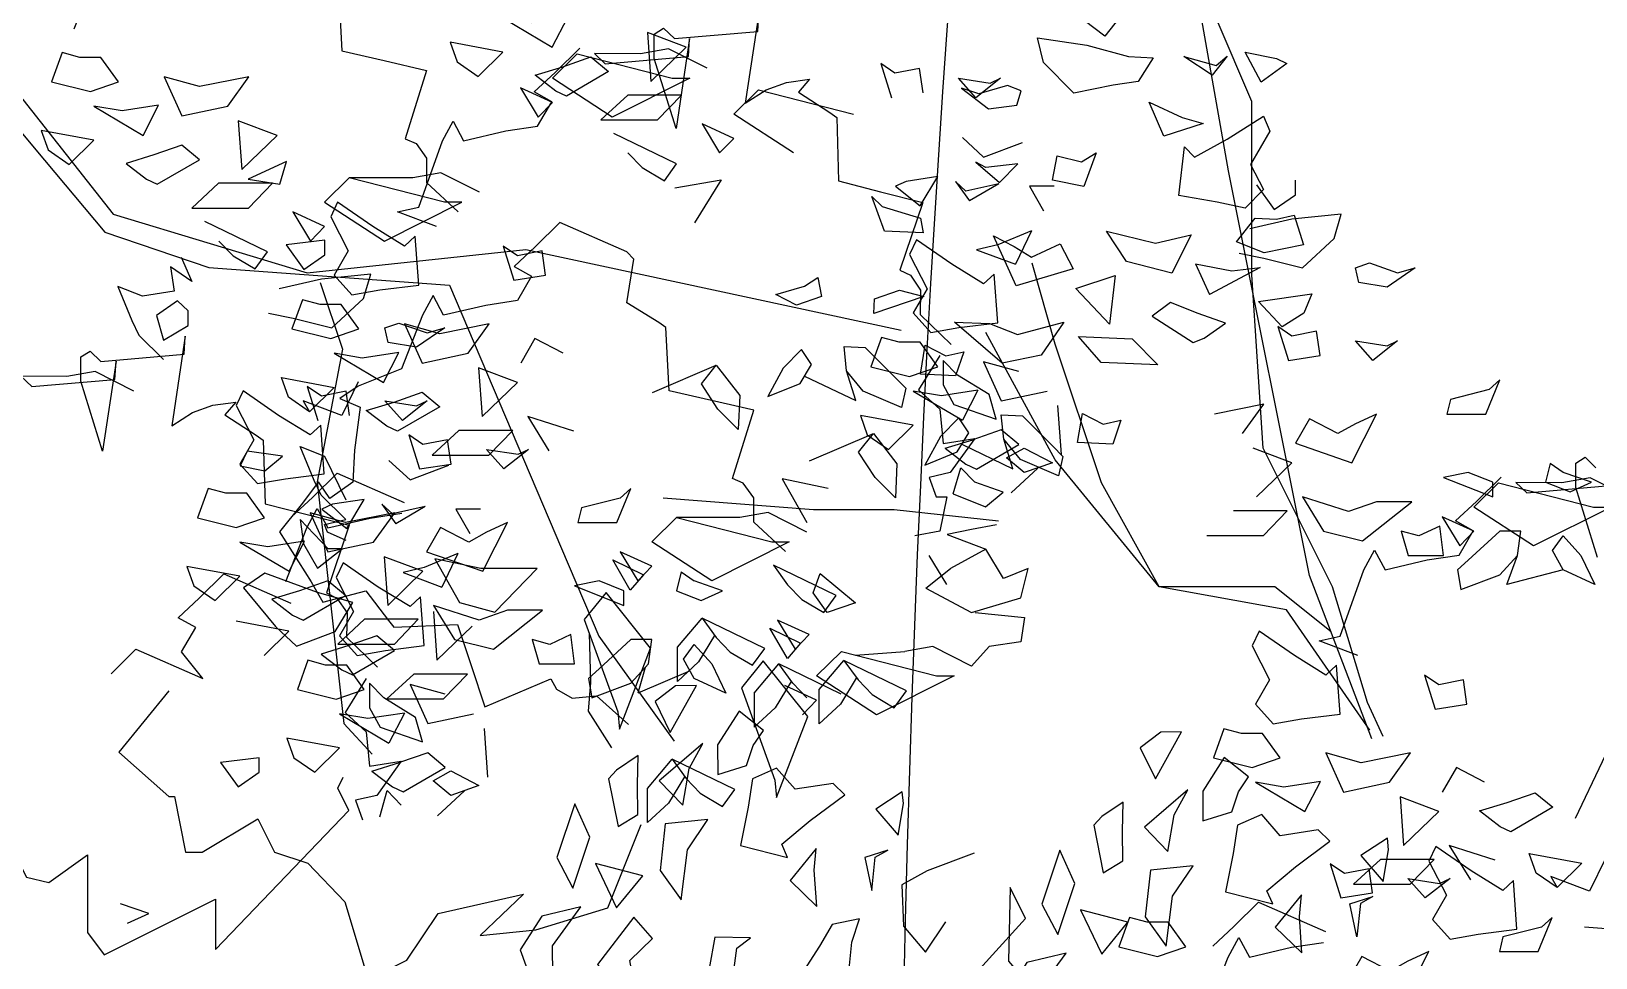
# Model space of a CAD drawing. Header units: metres. Extents: x 10 to 239, y 2 to 253.
# Drawn here: x 24.21 to 29.61, y 33.48 to 36.68 of the extents above; entities that cross this region are included whole.
import ezdxf

# ---------------------------------------------------------------- set-up
doc = ezdxf.new("R2010")
doc.units = ezdxf.units.M
doc.header["$MEASUREMENT"] = 0
doc.layers.add('1', color=7, linetype='Continuous')
doc.layers.add('cot200', color=9, linetype='Continuous')
doc.layers.add('bloques ARBOLES', color=7, linetype='Continuous', true_color=0xb8d897)

# ---------------------------------------------------------------- blocks, each defined once
blk = doc.blocks.new('ARBOL22')
for points in [[(-0.0949, 0.3639), (-0.2008, 0.6417), (-0.3384, 1.3293), (-0.3973, 1.6633), (-0.3973, 1.9973)], [(-1.2247, 1.5036), (-1.2906, 1.5367), (-1.3385, 1.5283), (-1.4168, 1.5287), (-1.3982, 1.5111), (-1.2567, 1.5234), (-1.2549, 1.5541), (-1.2779, 1.4014), (-1.3149, 1.5203), (-1.3149, 1.5617), (-1.2991, 1.5715), (-1.2805, 1.5539), (-1.139, 1.5661), (-1.1372, 1.5969), (-1.1602, 1.4442), (-1.1249, 1.4669), (-1.0902, 1.4794), (-1.051, 1.4848), (-1.0696, 1.4628), (-1.0166, 1.4283), (-1.0047, 1.4198), (-1.0014, 1.312), (-0.93, 1.2938), (-0.8584, 1.2754), (-0.8972, 1.1604), (-0.8793, 1.1517), (-0.862, 1.1264), (-0.8629, 1.0851), (-0.8103, 1.0341)], [(-0.0758, 0.3679), (-0.1025, 0.4256), (-0.1615, 0.6221), (-0.2794, 0.8578), (-0.299, 1.1525), (-0.299, 1.4472), (-0.358, 1.5847), (-0.3671, 1.6028)], [(0.2513, 0.2291), (0.3889, 0.5182), (0.6248, 0.6613), (0.7231, 0.7203), (0.9393, 0.8185), (0.9786, 0.956), (1.0565, 1.565)], [(-1.6854, 1.2344), (-1.7513, 1.2593), (-1.7154, 1.2677), (-1.6749, 1.3804), (-1.657, 1.4135), (-1.639, 1.3804), (-1.5672, 1.397), (-1.5132, 1.4053), (-1.4893, 1.4466), (-1.5193, 1.4633), (-1.4834, 1.4964), (-1.4414, 1.5379)], [(-0.9298, 1.5115), (-0.9116, 1.4535)], [(-0.9057, 1.495), (-0.9298, 1.5115)], [(-0.8637, 1.5033), (-0.9057, 1.495)], [(-0.8578, 1.4619), (-0.8637, 1.5033)], [(-0.768, 1.4535), (-0.7978, 1.4866)], [(-0.7978, 1.4866), (-0.744, 1.4784)], [(-0.726, 1.4866), (-0.768, 1.4535)], [(-0.744, 1.4784), (-0.726, 1.4866)], [(-0.7909, 1.3857), (-0.755, 1.3526)], [(-0.755, 1.3526), (-0.6891, 1.3775)], [(-0.8868, 1.3111), (-0.9047, 1.3029)], [(-0.8328, 1.3195), (-0.8868, 1.3111)], [(-0.8627, 1.2698), (-0.8328, 1.3195)], [(-0.8029, 1.3111), (-0.7789, 1.278)], [(-0.785, 1.2946), (-0.8029, 1.3111)], [(-0.7293, 1.3073), (-0.785, 1.2946)], [(-0.7293, 1.3073), (-0.7789, 1.278)], [(-0.2907, 1.3052), (-0.2607, 1.2637)], [(-0.2248, 1.2886), (-0.2248, 1.3134)], [(-0.9047, 1.3029), (-0.8627, 1.2698)], [(-0.6771, 1.3029), (-0.6532, 1.2615)], [(-0.6351, 1.3029), (-0.6771, 1.3029)], [(-0.2607, 1.2637), (-0.2248, 1.2886)], [(-0.1469, 1.2555), (-0.2307, 1.2472)], [(-0.1589, 1.214), (-0.1469, 1.2555)], [(-0.6736, 1.2273), (-0.731, 1.2035)], [(-0.6736, 1.2273), (-0.701, 1.1703)], [(-0.2307, 1.2472), (-0.3025, 1.2306)], [(-0.8688, 1.2118), (-0.8807, 1.1869)], [(-0.8089, 1.1703), (-0.8688, 1.2118)], [(-0.731, 1.2035), (-0.7669, 1.1951)], [(-0.2127, 1.1644), (-0.1589, 1.214)], [(-0.8807, 1.1869), (-0.8509, 1.1289)], [(-0.7669, 1.1951), (-0.701, 1.1703)], [(-0.1641, 0.5456), (-0.2597, 0.6221), (-0.4563, 0.6221), (-0.5546, 0.7989), (-0.6332, 1.0346), (-0.6725, 1.1721)], [(-0.3206, 1.1892), (-0.2786, 1.1808)], [(-0.2786, 1.1808), (-0.2127, 1.1644)], [(-0.1228, 1.1644), (-0.0989, 1.1726)], [(-0.0989, 1.1726), (-0.051, 1.156)], [(-0.755, 1.1372), (-0.8089, 1.1703)], [(-0.7371, 1.1538), (-0.755, 1.1372)], [(-0.731, 1.0709), (-0.7371, 1.1538)], [(-0.1169, 1.1395), (-0.1228, 1.1644)], [(-0.021, 1.1644), (-0.069, 1.1313)], [(-0.051, 1.156), (-0.021, 1.1644)], [(-0.8509, 1.1289), (-0.8748, 1.0876)], [(-0.069, 1.1313), (-0.1169, 1.1395)], [(-0.8748, 1.0876), (-0.8448, 1.0543)], [(-0.7968, 1.0627), (-0.731, 1.0709)], [(-0.2307, 1.0484), (-0.2547, 1.0649)], [(-0.2547, 1.0649), (-0.2366, 1.0069)], [(-1.4698, 1.0192), (-1.5178, 1.044), (-1.5418, 1.0025)], [(-0.9286, 1.0461), (-0.9466, 0.9963)], [(-0.8986, 1.0378), (-0.9286, 1.0461)], [(-0.8627, 1.0378), (-0.8986, 1.0378)], [(-0.8328, 0.9963), (-0.8627, 1.0378)], [(-0.8448, 1.0543), (-0.7968, 1.0627)], [(-0.0985, 0.3784), (-0.2401, 0.5828), (-0.4563, 0.6221), (-0.6332, 0.8382), (-0.7511, 1.0543)], [(-0.1887, 1.0567), (-0.2307, 1.0484)], [(-0.1828, 1.0153), (-0.1887, 1.0567)], [(-0.1228, 1.04), (-0.069, 1.0318)], [(-0.093, 1.0069), (-0.1228, 1.04)], [(-0.051, 1.04), (-0.093, 1.0069)], [(-0.069, 1.0318), (-0.051, 1.04)], [(-0.8296, 1.0151), (-0.8655, 0.9571)], [(-0.2366, 1.0069), (-0.1828, 1.0153)], [(-0.9466, 0.9963), (-0.8807, 0.9799)], [(-0.8807, 0.9799), (-0.8328, 0.9963)], [(-0.7996, 0.982), (-0.8236, 1.0069)], [(-0.8236, 1.0069), (-0.8236, 0.9654)], [(-0.6951, 0.9881), (-0.755, 1.0047)], [(-0.755, 1.0047), (-0.725, 0.9384)], [(-1.8186, 0.9706), (-1.8459, 0.9136), (-1.9118, 0.9385), (-1.9012, 0.9198), (-1.9371, 0.9445), (-1.949, 0.9778), (-1.8592, 0.9612), (-1.9012, 0.9198)], [(-0.8236, 0.9654), (-0.8057, 0.9323)], [(-0.7457, 0.9489), (-0.7996, 0.982)], [(-0.8748, 0.955), (-0.7909, 0.9052)], [(-0.8268, 0.9468), (-0.8748, 0.955)], [(-0.8655, 0.9571), (-0.8296, 0.924)], [(-0.7646, 0.9563), (-0.8268, 0.9468)], [(-0.8057, 0.9323), (-0.7337, 0.9074)], [(-0.7646, 0.9563), (-0.7909, 0.9052)], [(-0.7337, 0.9074), (-0.7457, 0.9489)], [(-0.725, 0.9384), (-0.6471, 0.955)], [(-0.2786, 0.9325), (-0.3625, 0.9158)], [(-0.3145, 0.8827), (-0.2786, 0.9325)], [(-1.4519, 0.8866), (-1.5298, 0.9114), (-1.4939, 0.8535)], [(-0.8748, 0.897), (-0.9645, 0.9136)], [(-0.9645, 0.9136), (-0.9527, 0.8804)], [(-0.8296, 0.924), (-0.8236, 0.866)], [(-0.6292, 0.9301), (-0.6232, 0.8473)], [(-0.2007, 0.9076), (-0.2248, 0.8661)], [(-0.1528, 0.8827), (-0.2007, 0.9076)], [(-0.1289, 0.833), (-0.0869, 0.9158)], [(-0.0869, 0.9158), (-0.1228, 0.8994)], [(-0.9527, 0.8804), (-0.9168, 0.8557)], [(-0.9168, 0.8557), (-0.8748, 0.897)], [(-0.725, 0.8888), (-0.773, 0.8721)], [(-0.6951, 0.8639), (-0.725, 0.8888)], [(-0.1228, 0.8994), (-0.1528, 0.8827)], [(-0.8236, 0.866), (-0.7698, 0.8743)], [(-0.8201, 0.8576), (-0.773, 0.8721)], [(-0.8201, 0.8576), (-0.785, 0.8308)], [(-0.7698, 0.8743), (-0.8116, 0.8163)], [(-0.7669, 0.8224), (-0.6951, 0.8639)], [(-0.7158, 0.8412), (-0.6858, 0.8578)], [(-0.6858, 0.8578), (-0.6378, 0.8329)], [(-0.2307, 0.833), (-0.2966, 0.8578)], [(-0.2248, 0.8661), (-0.1289, 0.833)], [(0.342, 0.7744), (0.2761, 0.8075), (0.2282, 0.7991), (0.1499, 0.7996), (0.1685, 0.7819), (0.31, 0.7942)], [(0.2887, 0.6723), (0.2518, 0.7912), (0.2518, 0.8325), (0.2676, 0.8423), (0.2862, 0.8247)], [(-0.8065, 0.7801), (-0.7937, 0.8247)], [(-0.7698, 0.7998), (-0.7937, 0.8247)], [(-0.785, 0.8308), (-0.7669, 0.8224)], [(-0.6858, 0.8163), (-0.7158, 0.8412)], [(-0.6378, 0.8329), (-0.6858, 0.8163)], [(-0.2907, 0.775), (-0.2307, 0.833)], [(-1.932, 0.7409), (-1.8961, 0.774), (-1.8541, 0.8155), (-1.7403, 0.7657)], [(-1.0973, 0.806), (-1.0553, 0.7314)], [(-1.0194, 0.7894), (-1.0973, 0.806)], [(-0.8116, 0.8163), (-0.8475, 0.8081)], [(-0.8475, 0.8081), (-0.8357, 0.775)], [(-0.7218, 0.7832), (-0.7698, 0.7998)], [(-0.6626, 0.8239), (-0.7082, 0.7817)], [(-0.1188, 0.5053), (-0.1846, 0.5302), (-0.1487, 0.5386), (-0.1082, 0.6513), (-0.0903, 0.6844), (-0.0723, 0.6513), (-0.0005, 0.6679), (0.0535, 0.6761), (0.0774, 0.7175), (0.0474, 0.7341), (0.0833, 0.7672), (0.1253, 0.8087)], [(-0.7299, 0.7336), (-0.9068, 0.7533), (-1.0444, 0.7533), (-1.2999, 0.7729)], [(-0.8357, 0.775), (-0.8175, 0.775)], [(-0.8175, 0.775), (-0.8296, 0.717)], [(-0.8065, 0.7801), (-0.7517, 0.7583)], [(-0.7517, 0.7583), (-0.7218, 0.7832)], [(-0.1348, 0.7501), (-0.2127, 0.775)], [(-0.2127, 0.775), (-0.1768, 0.717)], [(-1.9416, 0.6311), (-1.9057, 0.7222), (-1.8878, 0.7553)], [(-1.8878, 0.7553), (-1.8698, 0.7222)], [(-1.798, 0.7388), (-1.744, 0.7471)], [(-0.2386, 0.7516), (-0.33, 0.7516)], [(-0.2791, 0.7094), (-0.2386, 0.7516)], [(-0.0869, 0.7668), (-0.1348, 0.7501)], [(-0.111, 0.7006), (-0.0271, 0.7668)], [(-0.0271, 0.7668), (-0.0869, 0.7668)], [(-1.8698, 0.7222), (-1.798, 0.7388)], [(-0.7753, 0.7194), (-0.8171, 0.711)], [(-0.7333, 0.7277), (-0.7753, 0.7194)], [(0.0208, 0.7254), (-0.0151, 0.7088)], [(0.0269, 0.6757), (0.0208, 0.7254)], [(-0.8296, 0.717), (-0.8716, 0.7088)], [(-0.8171, 0.711), (-0.7512, 0.6862)], [(-0.3756, 0.7094), (-0.2791, 0.7094)], [(-0.1768, 0.717), (-0.111, 0.7006)], [(-0.0451, 0.717), (-0.0331, 0.6757)], [(-0.0151, 0.7088), (-0.0451, 0.717)], [(0.2305, 0.6508), (0.2125, 0.6839), (0.2305, 0.7088), (0.2605, 0.6757), (0.2843, 0.6259), (0.2305, 0.6508), (0.1346, 0.6259), (0.1526, 0.6757), (0.1587, 0.717), (0.1226, 0.717), (0.0687, 0.6674), (0.0508, 0.6508), (0.0567, 0.6177), (0.1226, 0.6426), (0.1526, 0.6757)], [(-0.8175, 0.6259), (-0.8475, 0.6755)], [(-0.7512, 0.6862), (-0.8112, 0.6531)], [(-0.7212, 0.6366), (-0.7512, 0.6862)], [(-0.0331, 0.6757), (0.0269, 0.6757)], [(-2.2385, 0.4745), (-2.1965, 0.516), (-2.0827, 0.4663), (-2.1185, 0.5118), (-2.0946, 0.5531), (-2.1246, 0.5697), (-2.0887, 0.6028), (-2.0467, 0.6443), (-1.9329, 0.5946)], [(-1.2693, 0.6474), (-1.277, 0.6155)], [(-1.2693, 0.6474), (-1.2471, 0.6321)], [(-1.0447, 0.6117), (-1.0327, 0.6448)], [(-1.0327, 0.6448), (-0.9729, 0.5951)], [(-0.853, 0.62), (-0.8112, 0.6531)], [(-0.6794, 0.6531), (-0.7212, 0.6366)], [(-0.6914, 0.6035), (-0.6794, 0.6531)], [(-1.277, 0.6155), (-1.235, 0.599)], [(-1.1991, 0.6155), (-1.2471, 0.6321)], [(-1.235, 0.599), (-1.1991, 0.6155)], [(-0.853, 0.62), (-0.7753, 0.5786)], [(-1.0208, 0.5786), (-1.0447, 0.6117)], [(-0.9729, 0.5951), (-1.0208, 0.5786)], [(-0.7753, 0.5786), (-0.6914, 0.6035)], [(-0.7692, 0.5786), (-0.6853, 0.5702)], [(-0.6853, 0.5702), (-0.6914, 0.5289)], [(-1.265, 0.4995), (-1.2471, 0.5244)], [(-1.2471, 0.5244), (-1.2171, 0.4913)], [(-1.0388, 0.4709), (-0.9968, 0.5122)], [(-0.9968, 0.5122), (-0.8351, 0.4709)], [(-0.9729, 0.5061), (-0.8891, 0.5122)], [(-0.8411, 0.5206), (-0.8891, 0.5122)], [(-0.7753, 0.4875), (-0.8411, 0.5206)], [(-0.7453, 0.5206), (-0.7753, 0.4875)], [(-0.6914, 0.5289), (-0.7453, 0.5206)], [(-1.3302, 0.4853), (-1.3429, 0.4415)], [(-1.2541, 0.4794), (-1.3429, 0.4415)], [(-1.2471, 0.4664), (-1.265, 0.4995)], [(-1.2171, 0.4913), (-1.1932, 0.4415)], [(-1.1453, 0.4415), (-1.1033, 0.4913)], [(-1.0794, 0.4582), (-1.1033, 0.4913)], [(-0.9969, 0.4397), (-1.1033, 0.4913)], [(-1.1932, 0.4415), (-1.2471, 0.4664)], [(-1.0824, 0.4613), (-1.1094, 0.4167)], [(-1.0388, 0.4296), (-1.0927, 0.4543)], [(-1.0553, 0.4333), (-1.0794, 0.4582)], [(-0.937, 0.4047), (-1.0388, 0.4709)], [(-0.8052, 0.4709), (-0.937, 0.4047)], [(-0.8351, 0.4709), (-0.8052, 0.4709)], [(-2.1403, 0.4452), (-2.2254, 0.3413), (-2.1403, 0.2657), (-2.1308, 0.2657), (-2.1119, 0.1713), (-2.0836, 0.1713), (-1.9891, 0.2279), (-1.9607, 0.1713), (-1.904, 0.1524), (-1.8413, 0.0868), (-1.8016, -0.0454), (-1.7355, -0.0123), (-1.6826, 0.067), (-1.5372, 0.1), (-1.611, 0.0296), (-1.5165, 0.039), (-1.3937, 0.0768), (-1.337, 0.2185)], [(-1.1453, 0.4415), (-1.1453, 0.3835)], [(-1.0627, 0.4047), (-1.0388, 0.4296)], [(-1.1453, 0.3835), (-1.1094, 0.4167)], [(0.0968, 0.29), (0.0489, 0.3149), (0.0249, 0.2734)], [(-0.7711, 0.1694), (-0.8511, 0.1394), (-0.8939, 0.1159), (-0.8913, 0.0456), (-0.8538, 0.0013), (-0.819, 0.0529)], [(0.1148, 0.1574), (0.0369, 0.1823), (0.0728, 0.1243)], [(0.3029, 0.1617), (0.2755, 0.1047), (0.2096, 0.1296), (0.2203, 0.111), (0.1844, 0.1357), (0.1725, 0.169), (0.2623, 0.1523), (0.2203, 0.111)], [(-0.7674, -0.0338), (-0.684, 0.0583), (-0.7099, 0.1113), (-0.7128, -0.0143), (-0.6812, -0.0501), (-0.6559, -0.027), (-0.636, -0.0716), (-0.61, -0.1246), (-0.656, -0.22), (-0.5811, -0.283), (-0.5555, -0.3106), (-0.5926, -0.3171), (-0.5997, -0.3904), (-0.6091, -0.4443)], [(-0.3653, 0.0117), (-0.3294, 0.0448), (-0.2874, 0.0863), (-0.1736, 0.0366)], [(0.8368, 0.0045), (0.6599, 0.0241), (0.5223, 0.0241), (0.2667, 0.0438)], [(-0.3749, -0.098), (-0.339, -0.007), (-0.3211, 0.0261)], [(-0.3211, 0.0261), (-0.3031, -0.007)], [(-0.3031, -0.007), (-0.2313, 0.0097)], [(-0.2313, 0.0097), (-0.1773, 0.0179)], [(0.3224, -0.3238), (0.3583, -0.2327), (0.3762, -0.1996), (0.3942, -0.2327), (0.466, -0.2161), (0.52, -0.2078), (0.5439, -0.1665), (0.5139, -0.1499), (0.5498, -0.1167), (0.5918, -0.0752), (0.682, -0.1209), (0.7179, -0.1376), (0.706, -0.212), (0.7599, -0.2453), (0.7719, -0.2535), (0.7778, -0.3612), (0.8496, -0.3777), (0.9216, -0.3943), (0.8855, -0.5103), (0.9037, -0.5185), (0.9216, -0.5434), (0.9216, -0.5847), (0.9755, -0.6345)], [(0.0601, -0.2856), (0.1301, -0.3773), (0.2543, -0.5256), (0.3747, -0.669), (0.5514, -0.7291), (0.9606, -0.7594), (1.1512, -1.2067), (1.2148, -1.3558), (1.3427, -1.5344)], [(0.0955, -0.2667), (0.3885, -0.6389), (0.7185, -0.7382), (1.0902, -0.6989), (1.7287, -0.836)], [(1.5456, -0.5346), (1.4438, -0.4684), (1.4858, -0.4271), (1.6476, -0.4684)], [(1.2641, -0.5346), (1.2882, -0.5595), (1.3259, -0.5819), (1.3466, -0.5531), (1.2402, -0.5015)], [(1.0118, -0.6015), (0.9459, -0.5684), (0.898, -0.5768), (0.7903, -0.5768), (0.7483, -0.6181), (0.8501, -0.6844), (0.9818, -0.6181), (0.952, -0.6181), (0.7903, -0.5768)], [(1.3437, -0.5936), (1.4223, -0.5804), (1.377, -0.6531)], [(0.5686, -0.6844), (0.5926, -0.7092), (0.6304, -0.7316), (0.6511, -0.7028), (0.5447, -0.6513)], [(1.5319, -1.212), (1.478, -1.1623), (1.478, -1.1209), (1.4601, -1.0961), (1.442, -1.0878), (1.478, -0.9719), (1.4061, -0.9552), (1.3343, -0.9388), (1.3283, -0.8311), (1.3163, -0.8228), (1.2624, -0.7895), (1.2743, -0.7151), (1.2621, -0.7025), (1.1483, -0.6528), (1.1063, -0.6943), (1.0704, -0.7274), (1.1003, -0.744), (1.0765, -0.7854), (1.0224, -0.7936), (0.9506, -0.8102), (0.9327, -0.7771), (0.9147, -0.8102), (0.8788, -0.9013), (0.8053, -0.9308), (0.7741, -0.9519), (0.8088, -0.9666), (0.7992, -1.0396), (0.7963, -1.0942), (0.7574, -1.122), (0.738, -1.0938), (0.7085, -1.1327), (0.6713, -1.1786), (0.7255, -1.2638), (0.7455, -1.2979), (0.8185, -1.2789), (0.8568, -1.3293), (0.8662, -1.3404), (0.974, -1.3359), (0.9973, -1.4058), (1.0209, -1.4758), (1.1328, -1.4286), (1.1427, -1.4459), (1.1692, -1.4613), (1.2104, -1.4573), (1.2651, -1.5061)], [(0.5044, -0.7116), (0.5223, -0.753), (0.4864, -0.7281), (0.4923, -0.7696), (0.4385, -0.7779), (0.3966, -0.7614), (0.4205, -0.8194), (0.4326, -0.8441), (0.4744, -0.8856)], [(0.6528, -0.8069), (0.6948, -0.8153), (0.7607, -0.8318), (0.8146, -0.7822), (0.8266, -0.7407), (0.7428, -0.7489), (0.671, -0.7656)], [(2.2289, -0.7228), (2.253, -0.775)], [(2.2289, -0.7228), (2.2907, -0.7351)], [(2.339, -0.729), (2.253, -0.775)], [(2.2907, -0.7351), (2.339, -0.729)], [(0.741, -0.7545), (0.7789, -0.8679), (0.7354, -1.0938), (0.7809, -1.5045), (0.829, -1.5566)], [(0.4238, -0.9392), (0.3579, -0.9061), (0.31, -0.9145), (0.2317, -0.914), (0.2503, -0.9317), (0.3918, -0.9194), (0.3936, -0.8887), (0.3706, -1.0414), (0.3336, -0.9224), (0.3336, -0.8811), (0.3494, -0.8713), (0.368, -0.8889), (0.5095, -0.8766), (0.5113, -0.8459), (0.4883, -0.9986), (0.5236, -0.9759), (0.5583, -0.9634), (0.5975, -0.958), (0.5789, -0.9799), (0.6319, -1.0145), (0.6438, -1.023), (0.6471, -1.1308), (0.7185, -1.149), (0.7901, -1.1673), (0.7513, -1.2824), (0.7692, -1.2911), (0.7865, -1.3163), (0.7856, -1.3577), (0.8382, -1.4087)], [(1.5644, -0.9137), (1.6514, -0.9555), (1.6357, -0.905), (1.6315, -0.8634), (1.6675, -0.865), (1.7191, -0.9169), (1.7363, -0.9344), (1.7289, -0.9672), (1.6642, -0.9394), (1.6357, -0.905)], [(1.3056, -0.9419), (1.4142, -0.8951), (1.454, -0.9467), (1.4514, -1.0046), (1.417, -0.97), (1.3889, -0.9272), (1.4142, -0.8951)], [(0.7428, -0.9477), (0.7187, -0.9313)], [(0.7187, -0.9313), (0.7369, -0.9892)], [(0.7848, -0.9395), (0.7428, -0.9477)], [(0.7907, -0.9808), (0.7848, -0.9395)], [(0.8507, -0.9561), (0.9045, -0.9644)], [(0.8805, -0.9892), (0.8507, -0.9561)], [(0.9225, -0.9561), (0.8805, -0.9892)], [(0.9045, -0.9644), (0.9225, -0.9561)], [(1.8317, -1.0298), (1.9187, -1.0716), (1.903, -1.0211), (1.8987, -0.9796), (1.9347, -0.9812), (1.9864, -1.0331), (2.0035, -1.0505), (1.9962, -1.0833), (1.9314, -1.0556), (1.903, -1.0211)], [(0.7847, -1.1931), (0.7532, -1.1793), (0.7483, -1.1658), (0.7842, -1.1575), (0.7424, -1.116), (0.7303, -1.0913), (0.7065, -1.0333), (0.7483, -1.0498), (0.7842, -1.1244)], [(1.5729, -1.0581), (1.6815, -1.0113), (1.7212, -1.0629), (1.7187, -1.1208), (1.6843, -1.0861), (1.6562, -1.0433), (1.6815, -1.0113)], [(0.8576, -1.0571), (0.8935, -1.0902)], [(0.8935, -1.0902), (0.9594, -1.0653)], [(0.7617, -1.1317), (0.7438, -1.1399)], [(0.7438, -1.1399), (0.7858, -1.173)], [(0.8157, -1.1233), (0.7617, -1.1317)], [(0.7858, -1.173), (0.8157, -1.1233)], [(0.8455, -1.1317), (0.8696, -1.1648)], [(0.8635, -1.1481), (0.8455, -1.1317)], [(0.9192, -1.1355), (0.8635, -1.1481)], [(0.9192, -1.1355), (0.8696, -1.1648)], [(1.0134, -1.1399), (0.9714, -1.1399)], [(0.9714, -1.1399), (0.9953, -1.1812)], [(1.5683, -1.1791), (1.5024, -1.1459), (1.4544, -1.1543), (1.3467, -1.1543), (1.5085, -1.1957), (1.5383, -1.1957), (1.4065, -1.2619), (1.3047, -1.1957), (1.3467, -1.1543)], [(0.9748, -1.2155), (0.9175, -1.2392)], [(0.9748, -1.2155), (0.9475, -1.2725)], [(0.7797, -1.231), (0.7678, -1.2559)], [(0.8396, -1.2725), (0.7797, -1.231)], [(0.9175, -1.2392), (0.8816, -1.2476)], [(0.8816, -1.2476), (0.9475, -1.2725)], [(0.7678, -1.2559), (0.7976, -1.3138)], [(0.8935, -1.3056), (0.8396, -1.2725)], [(0.9114, -1.289), (0.8935, -1.3056)], [(0.9175, -1.3718), (0.9114, -1.289)], [(0.7976, -1.3138), (0.7737, -1.3552)], [(0.9332, -1.314), (0.9391, -1.3969), (0.9991, -1.3389)], [(1.411, -1.355), (1.384, -1.3997), (1.3481, -1.4328), (1.3481, -1.3748), (1.3901, -1.325)], [(0.6456, -1.3885), (0.6876, -1.3471), (0.5979, -1.3305)], [(0.7737, -1.3552), (0.8037, -1.3885)], [(1.1981, -1.3506), (1.2002, -1.4346), (1.1965, -1.4831), (1.2358, -1.5455)], [(0.8037, -1.3885), (0.8516, -1.3801)], [(0.8516, -1.3801), (0.9175, -1.3718)], [(0.7199, -1.3967), (0.7019, -1.4464)], [(0.7498, -1.4049), (0.7199, -1.3967)], [(0.7858, -1.4049), (0.7498, -1.4049)], [(0.8157, -1.4464), (0.7858, -1.4049)], [(1.6522, -1.427), (1.6252, -1.4716), (1.5893, -1.5047), (1.5893, -1.4467), (1.6313, -1.397)], [(0.8189, -1.4277), (0.783, -1.4856)], [(0.8489, -1.4608), (0.8248, -1.4359)], [(0.8248, -1.4359), (0.8248, -1.4774)], [(0.7019, -1.4464), (0.7678, -1.4629)], [(0.7678, -1.4629), (0.8157, -1.4464)], [(0.9028, -1.4939), (0.8489, -1.4608)], [(0.9534, -1.4547), (0.8935, -1.438)], [(0.8935, -1.438), (0.9235, -1.5044)], [(0.7737, -1.4878), (0.8576, -1.5375)], [(0.8217, -1.496), (0.7737, -1.4878)], [(0.783, -1.4856), (0.8189, -1.5187)], [(0.8839, -1.4865), (0.8217, -1.496)], [(0.8248, -1.4774), (0.8428, -1.5105)], [(0.8839, -1.4865), (0.8576, -1.5375)], [(0.9235, -1.5044), (1.0014, -1.4878)], [(0.109, -1.5103), (0.2413, -1.7653), (0.2791, -1.7748), (0.3453, -1.7276), (0.3453, -1.8598), (0.3736, -1.8976), (0.5627, -1.8031), (0.5627, -1.8882), (0.7895, -1.652), (0.7706, -1.6142), (0.78, -1.5953)], [(0.8428, -1.5105), (0.9148, -1.5354)], [(0.9148, -1.5354), (0.9028, -1.4939)], [(1.0193, -1.5126), (1.0252, -1.5955)], [(0.684, -1.5291), (0.6958, -1.5624)], [(0.7737, -1.5457), (0.684, -1.5291)], [(0.8189, -1.5187), (0.8248, -1.5767)], [(0.6958, -1.5624), (0.7317, -1.5871)], [(0.7317, -1.5871), (0.7737, -1.5457)], [(0.8248, -1.5767), (0.8787, -1.5685)], [(0.8787, -1.5685), (0.8369, -1.6265)], [(0.9235, -1.554), (0.8755, -1.5706)], [(0.9534, -1.5789), (0.9235, -1.554)], [(1.3601, -1.5949), (1.3331, -1.6395), (1.2972, -1.6726), (1.2972, -1.6146), (1.3392, -1.5649)], [(0.8284, -1.5851), (0.8755, -1.5706)], [(0.8284, -1.5851), (0.8635, -1.612)], [(0.8816, -1.6204), (0.9534, -1.5789)], [(0.9327, -1.6016), (0.9627, -1.5849)], [(0.9627, -1.5849), (1.0106, -1.6098)], [(0.842, -1.6627), (0.8548, -1.6181)], [(0.8787, -1.6429), (0.8548, -1.6181)], [(0.8635, -1.612), (0.8816, -1.6204)], [(0.9627, -1.6265), (0.9327, -1.6016)], [(0.9859, -1.6189), (0.9403, -1.661)], [(1.0106, -1.6098), (0.9627, -1.6265)], [(0.8369, -1.6265), (0.801, -1.6347)], [(0.801, -1.6347), (0.8128, -1.6678)], [(0.4494, -1.8273), (0.4014, -1.8107)], [(0.4134, -1.8438), (0.4494, -1.8273)]]:
    blk.add_lwpolyline(points)
for points in [[(-1.2845, 1.4869), (-1.2547, 1.4869), (-1.3864, 1.4207), (-1.4882, 1.4869), (-1.4462, 1.5283)], [(-1.4882, 1.4456), (-1.5421, 1.4703), (-1.5121, 1.4207)], [(-1.8353, 1.1931), (-1.8592, 1.1518), (-1.8292, 1.1185), (-1.7813, 1.1269), (-1.7154, 1.1351), (-1.7215, 1.218), (-1.7395, 1.2013), (-1.7933, 1.2344), (-1.8533, 1.2759), (-1.8651, 1.2511)], [(-1.5057, 1.1931), (-1.5477, 1.1849), (-1.5718, 1.2013), (-1.5537, 1.1434), (-1.4998, 1.1518)], [(-1.9131, 1.1102), (-1.931, 1.0605), (-1.8651, 1.044), (-1.8172, 1.0605), (-1.8472, 1.102), (-1.8831, 1.102)], [(-1.6316, 1.0192), (-1.5957, 1.0689), (-1.6795, 1.0523), (-1.7395, 1.0689), (-1.7095, 1.0025)], [(-1.749, 1.0205), (-1.8113, 1.0109), (-1.8592, 1.0192), (-1.7754, 0.9694)], [(-1.6077, 0.9114), (-1.5477, 0.9694), (-1.6136, 0.9943)], [(0.1046, 0.9573), (0.0388, 0.9407), (0.0328, 0.9158), (0.0987, 0.9158), (0.1226, 0.9738)], [(-2.0256, 0.9302), (-1.9958, 0.8722), (-2.0197, 0.8309), (-1.9897, 0.7976), (-1.9418, 0.806), (-1.8759, 0.8143), (-1.882, 0.8971), (-1.9, 0.8805), (-1.9538, 0.9136), (-2.0138, 0.9551)], [(-1.6795, 0.9281), (-1.7513, 0.8866), (-1.7694, 0.895), (-1.8045, 0.9218), (-1.7574, 0.9363), (-1.7095, 0.9529)], [(-1.7323, 0.8805), (-1.7142, 0.8225), (-1.6603, 0.8309), (-1.6662, 0.8722), (-1.7082, 0.864)], [(-1.5962, 0.8459), (-1.5556, 0.8881), (-1.6471, 0.8881), (-1.6927, 0.8459)], [(-1.5465, 0.8474), (-1.5286, 0.8556), (-1.5706, 0.8225), (-1.6004, 0.8556)], [(0.2005, 0.7999), (0.2425, 0.7834), (0.2784, 0.7999), (0.2305, 0.8165), (0.2082, 0.8318)], [(0.0687, 0.8165), (0.0269, 0.8081), (0.1107, 0.775), (0.1107, 0.7999)], [(0.2822, 0.7578), (0.312, 0.7578), (0.1802, 0.6916), (0.0785, 0.7578), (0.1205, 0.7991)], [(-2.0915, 0.7397), (-2.0256, 0.7232), (-1.9777, 0.7397), (-2.0077, 0.7812), (-2.0436, 0.7812), (-2.0736, 0.7894)], [(-1.4447, 0.7314), (-1.3788, 0.7314), (-1.3549, 0.7894), (-1.3729, 0.7729), (-1.4388, 0.7563)], [(-1.87, 0.6817), (-1.7921, 0.6983), (-1.7562, 0.7481), (-1.84, 0.7314), (-1.9, 0.7481)], [(-1.6065, 0.6486), (-1.5645, 0.7314), (-1.6004, 0.7149), (-1.6303, 0.6983), (-1.6783, 0.7232), (-1.7023, 0.6817)], [(0.0785, 0.7165), (0.0246, 0.7412), (0.0546, 0.6916)], [(-1.9359, 0.6486), (-1.9095, 0.6996), (-1.9718, 0.6901), (-2.0197, 0.6983)], [(-1.7682, 0.5906), (-1.7082, 0.6486), (-1.7741, 0.6734)], [(-2.0976, 0.6237), (-2.0617, 0.599), (-2.0197, 0.6403), (-2.1095, 0.657)], [(-1.9299, 0.5741), (-1.9118, 0.5657), (-1.84, 0.6072), (-1.87, 0.6321), (-1.9179, 0.6155), (-1.965, 0.601)], [(-1.3668, 0.5906), (-1.3668, 0.6155), (-1.4088, 0.6321), (-1.4506, 0.6237)], [(-1.6903, 0.5906), (-1.6544, 0.5326), (-1.5885, 0.5161), (-1.5047, 0.5824), (-1.5645, 0.5824), (-1.6124, 0.5657)], [(-1.7567, 0.525), (-1.7162, 0.5672), (-1.8076, 0.5672), (-1.8532, 0.525)], [(-1.4926, 0.5244), (-1.5226, 0.5326), (-1.5106, 0.4913), (-1.4506, 0.4913), (-1.4567, 0.541)], [(-1.4208, 0.4333), (-1.3549, 0.4582), (-1.325, 0.4913), (-1.3189, 0.5326), (-1.3549, 0.5326), (-1.4088, 0.483), (-1.4268, 0.4664)], [(-0.2686, 0.464), (-0.2925, 0.4226), (-0.2626, 0.3893), (-0.2146, 0.3977), (-0.1487, 0.406), (-0.1548, 0.4888), (-0.1728, 0.4722), (-0.2266, 0.5053), (-0.2866, 0.5468), (-0.2985, 0.5219)], [(-1.3134, 0.4275), (-1.2876, 0.3745), (-1.2432, 0.4543), (-1.2786, 0.4537)], [(0.0609, 0.464), (0.0189, 0.4557), (-0.0051, 0.4722), (0.013, 0.4142), (0.0669, 0.4226)], [(-1.1579, 0.3183), (-1.1465, 0.3523), (-1.1291, 0.3781), (-1.1706, 0.411), (-1.2072, 0.3538), (-1.2068, 0.3031)], [(-0.4886, 0.3487), (-0.4627, 0.2957), (-0.4184, 0.3755), (-0.4537, 0.3749)], [(-0.3464, 0.3811), (-0.3643, 0.3314), (-0.2985, 0.3149), (-0.2505, 0.3314), (-0.2805, 0.3729), (-0.3164, 0.3729)], [(-1.3065, 0.2925), (-1.2665, 0.2512), (-1.2557, 0.3133), (-1.2326, 0.3561)], [(-1.9866, 0.3318), (-2.0525, 0.3235), (-2.0225, 0.282), (-1.9866, 0.3069)], [(-1.3423, 0.3353), (-1.379, 0.3105), (-1.3927, 0.296), (-1.3762, 0.2148), (-1.3431, 0.2352), (-1.3436, 0.286)], [(-0.382, 0.2243), (-0.3331, 0.2395), (-0.3217, 0.2735), (-0.3043, 0.2993), (-0.3457, 0.3321), (-0.3823, 0.2749)], [(-0.0649, 0.29), (-0.029, 0.3398), (-0.1128, 0.3231), (-0.1728, 0.3398), (-0.1428, 0.2734)], [(-1.1685, 0.1828), (-1.0881, 0.1622), (-1.0981, 0.1846), (-1.0496, 0.2251), (-0.9911, 0.2687), (-1.0109, 0.2878), (-1.0754, 0.278), (-1.107, 0.3138), (-1.148, 0.296), (-1.1553, 0.2479)], [(-0.8933, 0.2737), (-0.9381, 0.2444), (-0.9005, 0.2002), (-0.8913, 0.2541)], [(-0.4309, 0.2344), (-0.4078, 0.2772), (-0.4816, 0.2136), (-0.4416, 0.1724)], [(-0.1823, 0.2913), (-0.2446, 0.2818), (-0.2925, 0.29), (-0.2087, 0.2403)], [(0.2131, 0.2475), (0.1413, 0.206), (0.1232, 0.2144), (0.0881, 0.2412), (0.1352, 0.2557), (0.1831, 0.2723)], [(-1.4245, 0.1967), (-1.4499, 0.2534), (-1.4807, 0.1619), (-1.4536, 0.1101)], [(-0.5175, 0.2564), (-0.5541, 0.2317), (-0.5678, 0.2172), (-0.5514, 0.1359), (-0.5182, 0.1564), (-0.5187, 0.2071)], [(-0.041, 0.1823), (0.0189, 0.2403), (-0.0469, 0.2651)], [(-1.2236, 0.2267), (-1.2961, 0.2195), (-1.3051, 0.1403), (-1.2694, 0.0904), (-1.2585, 0.1752)], [(-0.1663, 0.1898), (-0.1861, 0.209), (-0.2505, 0.1992), (-0.2821, 0.235), (-0.3232, 0.2172), (-0.3305, 0.1691), (-0.3437, 0.104), (-0.2632, 0.0834), (-0.2733, 0.1057), (-0.2247, 0.1462)], [(-0.0757, 0.1213), (-0.0664, 0.1752), (-0.0685, 0.1949), (-0.1133, 0.1656)], [(-1.0428, 0.1406), (-1.0394, 0.1773), (-1.0839, 0.1228), (-1.0386, 0.0787)], [(-0.957, 0.1623), (-0.945, 0.106), (-0.9393, 0.1628), (-0.918, 0.1746)], [(-0.6251, 0.1746), (-0.6558, 0.0831), (-0.6288, 0.0313), (-0.5996, 0.1179)], [(0.0022, 0.156), (0.032, 0.098), (0.0081, 0.0567), (0.0381, 0.0234), (0.086, 0.0318), (0.1519, 0.0401), (0.1458, 0.1229), (0.1279, 0.1063), (0.074, 0.1394), (0.0141, 0.1809)], [(-1.4149, 0.152), (-1.379, 0.0767), (-1.3344, 0.1312)], [(-0.4803, 0.0615), (-0.4446, 0.0116), (-0.4336, 0.0964), (-0.3988, 0.1479), (-0.4712, 0.1406)], [(-0.1656, 0.1513), (-0.1475, 0.0934), (-0.0936, 0.1018), (-0.0996, 0.1431), (-0.1416, 0.1349)], [(-0.0295, 0.1167), (0.011, 0.1589), (-0.0804, 0.1589), (-0.126, 0.1167)], [(0.0202, 0.1182), (0.0381, 0.1265), (-0.0039, 0.0934), (-0.0337, 0.1265)], [(-0.2138, -0.0001), (-0.218, 0.0618), (-0.2145, 0.0985), (-0.2591, 0.044)], [(-0.1144, 0.084), (-0.1202, 0.0272), (-0.1322, 0.0835), (-0.0931, 0.0957)], [(-1.5061, 0.0626), (-1.5427, 0.0054), (-1.5066, -0.0952), (-1.4876, -0.0385), (-1.4881, 0.0122), (-1.4397, 0.0781)], [(-1.4114, -0.0198), (-1.3463, -0.086), (-1.3504, -0.0467), (-1.3567, -0.013), (-1.3178, 0.0245), (-1.3495, 0.0605)], [(-1.0126, 0.0485), (-1.034, 0.0113), (-1.0706, -0.0459), (-1.0407, -0.1127), (-1.0052, -0.1374), (-0.9863, -0.0553), (-0.9792, 0.0181), (-0.9659, 0.0579)], [(-0.59, 0.0731), (-0.5542, -0.0022), (-0.5096, 0.0524)], [(-0.5249, 0.0105), (-0.459, -0.006), (-0.411, 0.0105), (-0.441, 0.052), (-0.4769, 0.052), (-0.5069, 0.0602)], [(0.122, 0.0023), (0.1878, 0.0023), (0.2117, 0.0602), (0.1938, 0.0438), (0.1279, 0.0271)], [(-1.1748, 0.0081), (-1.1515, 0.0256), (-1.2122, 0.0269), (-1.2214, -0.0268), (-1.1804, -0.0344)], [(-0.0398, -0.0806), (0.0022, 0.0023), (-0.0337, -0.0142), (-0.0637, -0.0308), (-0.1116, -0.006), (-0.1356, -0.0475)], [(-0.6812, -0.0163), (-0.7178, -0.0735), (-0.6818, -0.174), (-0.6627, -0.1174), (-0.6632, -0.0666), (-0.6148, -0.0007)], [(2.041, -0.2846), (2.1065, -0.2958), (2.0747, -0.3359), (2.0399, -0.3095)], [(1.1353, -0.3549), (1.1616, -0.3039), (1.0994, -0.3134), (1.0514, -0.3052)], [(1.297, -0.3301), (1.303, -0.4129), (1.3629, -0.3549)], [(2.115, -0.3709), (2.157, -0.3727), (2.1313, -0.413), (2.0889, -0.4195), (2.0224, -0.433), (1.9708, -0.3811), (1.9606, -0.3391), (2.044, -0.3511)], [(0.3979, -0.4136), (0.3679, -0.3721), (0.332, -0.3721), (0.302, -0.3638), (0.2841, -0.4136), (0.35, -0.43)], [(0.9735, -0.3798), (1.0094, -0.4045), (1.0514, -0.3632), (0.9617, -0.3465)], [(1.2311, -0.3963), (1.1593, -0.4378), (1.1412, -0.4294), (1.1061, -0.4025), (1.1532, -0.388), (1.2012, -0.3714)], [(2.2644, -0.3858), (2.283, -0.3701), (2.2576, -0.4021), (2.2093, -0.3706)], [(2.3132, -0.363), (2.3668, -0.3738), (2.3844, -0.3828), (2.3409, -0.4141)], [(0.5056, -0.4715), (0.5835, -0.4549), (0.6194, -0.4052), (0.5356, -0.4218), (0.4757, -0.4052)], [(1.8604, -0.4342), (1.8309, -0.4245), (1.8773, -0.4597), (1.9255, -0.4536), (1.9325, -0.429), (1.9091, -0.4197)], [(1.3145, -0.4785), (1.355, -0.4363), (1.2636, -0.4363), (1.218, -0.4785)], [(2.1749, -0.5063), (2.1502, -0.4481), (2.2064, -0.4743), (2.2419, -0.4843)], [(0.4038, -0.4631), (0.3559, -0.4549), (0.4397, -0.5047), (0.4661, -0.4536)], [(2.2659, -0.618), (2.2005, -0.6068), (2.2102, -0.5243), (2.2274, -0.5417), (2.2827, -0.511), (2.3445, -0.4722), (2.3552, -0.4976), (2.3228, -0.5542), (2.3449, -0.5966), (2.3134, -0.6285)], [(0.278, -0.5295), (0.3139, -0.5542), (0.3559, -0.5129), (0.2661, -0.4963)], [(0.6015, -0.4798), (0.6074, -0.5626), (0.6674, -0.5047)], [(1.39, -0.4851), (1.4199, -0.5346), (1.4438, -0.5098)], [(0.4457, -0.5791), (0.4638, -0.5875), (0.5356, -0.546), (0.5056, -0.5211), (0.4577, -0.5378), (0.4106, -0.5523)], [(0.6832, -0.5491), (0.6182, -0.5791), (0.672, -0.5875)], [(1.8553, -0.5501), (1.8958, -0.585), (1.927, -0.5533), (1.8728, -0.5591)], [(1.9936, -0.5396), (2.0352, -0.5497), (2.0599, -0.5343), (2.0392, -0.5914), (1.9858, -0.5806)], [(0.5224, -0.6282), (0.6189, -0.6282), (0.6595, -0.586), (0.5681, -0.586)], [(1.6789, -0.6085), (1.6961, -0.6258), (1.7612, -0.6453), (1.766, -0.6704), (1.7002, -0.6675)], [(0.7483, -0.6595), (0.6944, -0.6348), (0.7244, -0.6844)], [(2.4125, -0.6909), (2.346, -0.7045), (2.2988, -0.6859), (2.3306, -0.6457), (2.3665, -0.6473), (2.3968, -0.6404)], [(0.7487, -0.6827), (0.6828, -0.691), (0.7128, -0.7325), (0.7487, -0.7076)], [(1.9239, -0.7604), (1.8856, -0.6757), (1.9208, -0.6938), (1.95, -0.7117), (1.999, -0.689), (2.0211, -0.7316)], [(2.0779, -0.6676), (2.1609, -0.688), (2.2215, -0.674), (2.1886, -0.739), (2.1116, -0.7189)], [(2.0925, -0.743), (2.0829, -0.8255), (2.0256, -0.7649)], [(1.587, -0.7465), (1.5933, -0.7788), (1.5506, -0.7934), (1.5155, -0.7753), (1.5641, -0.7608)], [(1.6819, -0.8076), (1.683, -0.7828), (1.7257, -0.768), (1.7671, -0.7783)], [(0.4984, -0.7861), (0.4625, -0.811), (0.4744, -0.8525), (0.5164, -0.8276), (0.5164, -0.8027)], [(2.1554, -0.812), (2.2253, -0.8567), (2.2438, -0.8491), (2.28, -0.8239), (2.2336, -0.8073), (2.1864, -0.7885)], [(2.4135, -0.807), (2.3765, -0.8301), (2.3364, -0.787), (2.4268, -0.7743)], [(0.8745, -0.8236), (0.9225, -0.8402), (0.9525, -0.8318), (0.9045, -0.8649), (0.8566, -0.8567), (0.8507, -0.8318)], [(2.0051, -0.822), (1.9666, -0.8783), (1.9001, -0.8919), (1.8193, -0.822), (1.879, -0.8246), (1.9261, -0.8434)], [(2.0299, -0.8465), (2.1212, -0.8506), (2.1649, -0.8947), (2.0685, -0.8905)], [(1.5762, -0.8941), (1.5593, -0.8685), (1.5279, -0.9002), (1.5019, -0.9488), (1.5568, -0.9264)], [(1.835, -0.8725), (1.8211, -0.9132), (1.7613, -0.9106), (1.7696, -0.8612), (1.8047, -0.8794)], [(2.1023, -0.9886), (2.0884, -1.0294), (2.0285, -1.0267), (2.0368, -0.9773), (2.0719, -0.9955)], [(1.8434, -1.0103), (1.8266, -0.9846), (1.7952, -1.0164), (1.7691, -1.065), (1.824, -1.0425)], [(0.6465, -1.0747), (0.6765, -1.0498), (0.6165, -1.0416), (0.6045, -1.0664)], [(0.7363, -1.2404), (0.7783, -1.2073), (0.7544, -1.2073), (0.7065, -1.1575), (0.7124, -1.1989)], [(1.3047, -1.237), (1.2509, -1.2123), (1.2808, -1.2619)], [(0.6645, -1.3397), (0.7004, -1.3728), (0.7662, -1.3479), (0.7962, -1.2984), (0.7363, -1.2817), (0.6465, -1.2486), (0.6106, -1.2735)], [(0.9779, -1.2988), (1.0377, -1.3153), (1.1096, -1.2408), (1.0138, -1.2408), (0.9359, -1.2242)], [(1.268, -1.2776), (1.2381, -1.2263), (1.2904, -1.2514)], [(1.5972, -1.3158), (1.618, -1.287), (1.5116, -1.2354), (1.5355, -1.2685), (1.5595, -1.2934)], [(1.2495, -1.514), (1.3026, -1.3765), (1.2268, -1.2816), (1.1897, -1.3274), (1.2466, -1.4844)], [(1.4757, -1.4054), (1.4965, -1.3766), (1.3901, -1.325), (1.4139, -1.3582), (1.438, -1.383)], [(1.572, -1.3532), (1.5181, -1.3285), (1.5481, -1.378)], [(0.7774, -1.4133), (0.7955, -1.4217), (0.8673, -1.3802), (0.8373, -1.3553), (0.7894, -1.372), (0.7423, -1.3865)], [(1.5352, -1.3937), (1.5054, -1.3425), (1.5576, -1.3675)], [(1.5167, -1.6302), (1.5698, -1.4926), (1.4941, -1.3977), (1.457, -1.4435), (1.5138, -1.6005)], [(1.7169, -1.4774), (1.7377, -1.4485), (1.6313, -1.397), (1.6552, -1.4301), (1.6792, -1.455)], [(0.9507, -1.4624), (0.9912, -1.4202), (0.8998, -1.4202), (0.8541, -1.4624)], [(1.4248, -1.6453), (1.4456, -1.6164), (1.3392, -1.5649), (1.363, -1.598), (1.3871, -1.6229)]]:
    blk.add_lwpolyline(points, close=True)
blk = doc.blocks.new('asddsd')
at = {"layer": 'bloques ARBOLES', "xscale": 2.033276188942182, "yscale": 2.033276188942182, "zscale": 2.033276188942182}
for p in [(5.0704, 28.0434), (10.4051, 24.192)]:
    blk.add_blockref('ARBOL22', p, dxfattribs=at)

msp = doc.modelspace()

# ---------------------------------------------------------------- linework, layer by layer
at = {"layer": 'cot200'}
for points, knots in [([(18.38943, 18.93112), (19.92929, 25.07913), (21.46916, 31.22714), (23.00902, 37.37515), (23.84051, 40.69493), (24.672, 44.0147), (25.43894, 46.68164), (25.50647, 46.91648), (25.88838, 48.22559), (26.24576, 49.37461), (26.27201, 50.85097), (26.30046, 52.45052), (26.01387, 54.67106), (25.43894, 57.45992), (25.13256, 58.94607), (24.74431, 60.5936), (24.27823, 62.39456)], [-1.6419876, -1.6419876, -1.6419876, -1.6419876, 1.2820535, 1.2820535, 1.2820535, 2.8609642, 2.8609642, 2.8609642, 3, 3.6530723, 3.6530723, 3.6530723, 4.3606377, 4.3606377, 4.3606377, 4.7376896, 4.7376896, 4.7376896, 4.7376896]), ([(32.24418, 62.39456), (32.38045, 56.79785), (32.30142, 52.92242), (31.99676, 50.85097), (31.94235, 50.48102), (31.44613, 47.96476), (30.32362, 46.98206), (26.33632, 39.35365), (27.64037, 19.70346), (27.86413, 16.33161), (28.18175, 12.48726), (28.59309, 8.17099)], [0.0645062, 0.0645062, 0.0645062, 0.0645062, 0.8582408, 0.8582408, 0.8582408, 1, 2, 2.894986, 2.894986, 2.894986, 3.04856, 3.04856, 3.04856, 3.04856]), ([(35.25237, 62.39456), (36.09416, 58.26465), (36.36141, 54.40617), (35.98667, 50.85097), (35.72567, 48.37476), (34.19689, 42.15471), (29.51355, 37.70095), (32.79467, 19.70346), (33.40088, 16.37832), (34.21909, 12.53393), (35.24903, 8.17099)], [2.7022658, 2.7022658, 2.7022658, 2.7022658, 3.4672107, 3.4672107, 3.4672107, 4, 4.8900774, 4.8900774, 4.8900774, 5.0545247, 5.0545247, 5.0545247, 5.0545247])]:
    msp.add_open_spline(points, degree=3, knots=knots, dxfattribs=at)

# ---------------------------------------------------------------- block references
at = {"layer": '1', "lineweight": 0}
msp.add_blockref('asddsd', (18.62841, 9.30206), dxfattribs=at)

doc.saveas('drawing.dxf')
